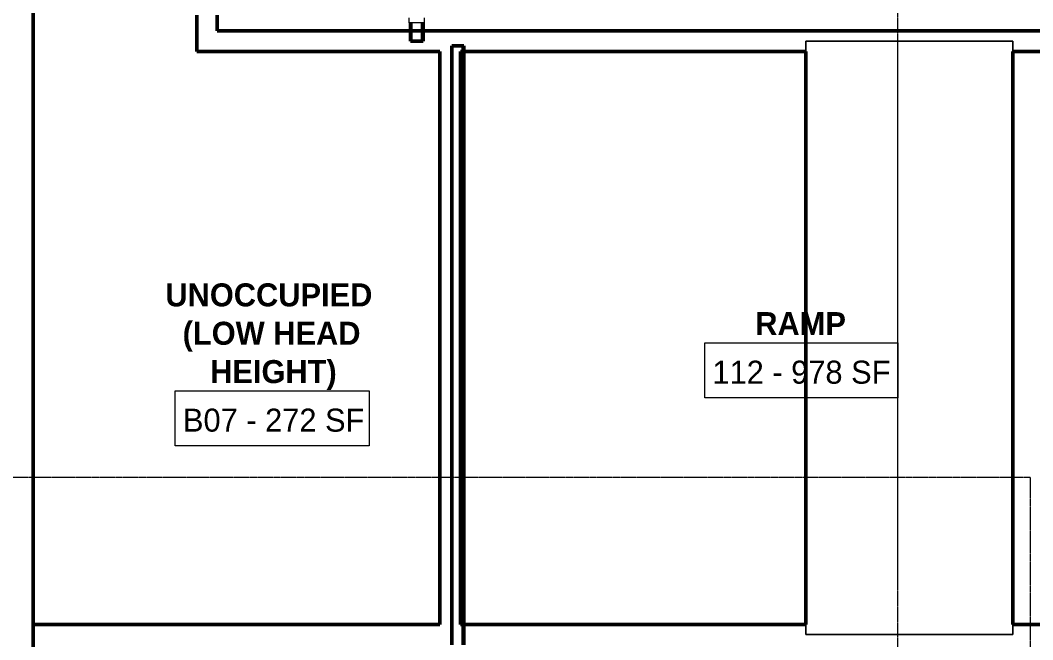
# Model space of a CAD drawing. Header units: inches. Extents: x -4218 to -1814, y 9706 to 12426.
# Drawn here: x -3824.3 to -3428.6, y 11545 to 11787.2 of the extents above; entities that cross this region are included whole.
import ezdxf

# ---------------------------------------------------------------- set-up
doc = ezdxf.new("R2010")
doc.units = ezdxf.units.IN
doc.header["$MEASUREMENT"] = 0
doc.linetypes.add('Aligning Line 1_8_', pattern=[0.25, 0.125, -0.125])
doc.linetypes.add('Grid Line 1_2_', pattern=[0.875, 0.5, -0.125, 0.125, -0.125])
for name, color, linetype, lineweight in [('A-ANNO-DIMS', 211, 'Continuous', 9), ('A-ANNO-DIMS-96', 211, 'Continuous', 9), ('A-AREA-IDEN', 2, 'Continuous', 9), ('A-DOOR-FRAM', 31, 'Continuous', 20), ('A-FLOR-3', 250, 'Continuous', 50), ('A-FLOR-MCUT-1', 10, 'Continuous', 13), ('A-WALL', 113, 'Continuous', 13), ('A-WALL-1', 10, 'Continuous', 13), ('A-WALL-3', 250, 'Continuous', 50), ('G-ANNO-SYMB-1', 147, 'Aligning Line 1_8_', 9), ('I-WALL-2', 2, 'Continuous', 50), ('S-FNDN-2', 250, 'Continuous', 50), ('S-GRID-1', 1, 'Grid Line 1_2_', 9)]:
    doc.layers.add(name, color=color, linetype=linetype, lineweight=lineweight)
doc.styles.add('Century Gothic', font='ufonts.com_century-gothic.ttf', dxfattribs={"height": 9})
doc.styles.add('Century Gothic_B', font='GOTHICB.TTF', dxfattribs={"height": 9})
doc.dimstyles.new('OD__1_8__Tol__', dxfattribs={"dimscale": 12, "dimtxt": 9.397514, "dimasz": 1, "dimexe": 0.75, "dimexo": 0.5, "dimgap": 0.125, "dimtad": 1, "dimdec": 3, "dimrnd": 0.125, "dimzin": 3, "dimdsep": 46, "dimlunit": 4, "dimtxsty": 'Century Gothic', "dimblk1": 'OBLIQUE', "dimblk2": 'OBLIQUE', "dimsah": 1, "dimcen": 0.09, "dimdle": 0.75, "dimazin": 0, "dimtfac": 1, "dimtdec": 4, "dimtix": 1, "dimtmove": 0, "dimatfit": 3, "dimfxl": 1, "dimtvp": 1, "dimtfill": 1, "dimfrac": 2, "dimtolj": 1, "dimtzin": 0, "dimarcsym": 2})

# ---------------------------------------------------------------- blocks, each defined once
blk = doc.blocks.new('DIMBLOCK13-FLOOR PLAN - BASEMENT')
at = {"layer": 'A-ANNO-DIMS-96'}
for p, q in [((-3045.16, 12098.19), (-3045.16, 9880.19)), ((-2832.12, 12089.19), (-3054.16, 12089.19)), ((-3045.16, 12089.19), (-2832.12, 12089.19)), ((-3813.32, 9889.19), (-3036.16, 9889.19)), ((-3045.16, 9889.19), (-3813.32, 9889.19))]:
    blk.add_line(p, q, dxfattribs=at)
at = {"layer": 'A-ANNO-DIMS-96', "lineweight": 50}
for p, q in [((-3045.16, 12089.19), (-3051.16, 12095.19)), ((-3045.16, 12089.19), (-3039.16, 12083.19)), ((-3045.16, 9889.19), (-3051.16, 9895.19)), ((-3045.16, 9889.19), (-3039.16, 9883.19))]:
    blk.add_line(p, q, dxfattribs=at)
at = {"layer": 'A-ANNO-DIMS-96', "color": 0, "insert": (-3058.19, 10966.44), "char_height": 9, "width": 54.5951, "attachment_point": 1, "rotation": 90, "line_spacing_factor": 0.984502, "style": 'Century Gothic', "bg_fill": 3, "box_fill_scale": 1.25, "bg_fill_color": 256, "bg_fill_true_color": 13158600, "bg_fill_transparency": 0}
blk.add_mtext('183\' - 4"', dxfattribs=at)
blk = doc.blocks.new('_Oblique')
at = {"color": 0, "linetype": 'ByBlock', "lineweight": -2}
blk.add_line((-0.5, -0.5), (0.5, 0.5), dxfattribs=at)

msp = doc.modelspace()

# ---------------------------------------------------------------- linework, layer by layer
at = {"layer": 'A-AREA-IDEN', "flags": 128}
msp.add_lwpolyline([(-3763.73402, 11642.34115), (-3687.96395, 11642.34115), (-3687.96395, 11620.84509), (-3763.73402, 11620.84509)], close=True, dxfattribs=at)
at = {"layer": 'A-WALL'}
for p, q in [((-3671.13624, 11778.9894), (-3671.13624, 11786.1769)), ((-3667.51124, 11778.9894), (-3667.51124, 11786.1769)), ((-3655.08346, 11542.9894), (-3655.08346, 11777.1769)), ((-3651.58346, 11542.9894), (-3651.58346, 11777.1769))]:
    msp.add_line(p, q, dxfattribs=at)
at = {"layer": 'I-WALL-2'}
for p, q in [((-3671.76124, 11786.1769), (-3671.76124, 11778.9894)), ((-3666.88624, 11778.9894), (-3666.88624, 11786.1769)), ((-3671.76124, 11778.9894), (-3666.88624, 11778.9894)), ((-3655.70846, 11777.1769), (-3655.70846, 11542.9894)), ((-3650.95846, 11777.1769), (-3655.70846, 11777.1769)), ((-3650.95846, 11542.9894), (-3650.95846, 11777.1769))]:
    msp.add_line(p, q, dxfattribs=at)

# ---------------------------------------------------------------- texts
at = {"layer": 'A-AREA-IDEN', "char_height": 9, "attachment_point": 1}
for s, insert, width, style in [('UNOCCUPIED', (-3767.61276, 11684.31875), 100.899, 'Century Gothic_B'), ('(LOW HEAD', (-3760.86276, 11669.31875), 84.84, 'Century Gothic_B'), ('HEIGHT)', (-3750.11276, 11654.31875), 58.782, 'Century Gothic_B'), ('B07 - 272 SF', (-3760.73402, 11635.34115), 84.234, 'Century Gothic')]:
    msp.add_mtext(s, dxfattribs=dict(at, insert=insert, width=width, style=style))

# ---------------------------------------------------------------- next in the draw order: dimensions: what is measured, and where the dimension line sits
at = {"layer": 'A-ANNO-DIMS'}
dim = msp.add_linear_dim(base=(-3045.15688, 9889.1894), p1=(-2826.12374, 12089.1894), p2=(-3819.32374, 9889.1894), angle=90, dimstyle='OD__1_8__Tol__', override={"dimpost": '<>', "dimfxl": 2413.803273}, dxfattribs=at)
dim.commit()
dim.dimension.update_dxf_attribs({"geometry": 'DIMBLOCK13-FLOOR PLAN - BASEMENT', "text_midpoint": (-3051.38326, 10989.1894)})

# ---------------------------------------------------------------- next in the draw order: linework, layer by layer
at = {"layer": 'A-AREA-IDEN', "flags": 128}
msp.add_lwpolyline([(-3556.80652, 11661.09705), (-3481.30101, 11661.09705), (-3481.30101, 11639.60099), (-3556.80652, 11639.60099)], close=True, dxfattribs=at)
at = {"layer": 'A-DOOR-FRAM'}
for p, q in [((-3672.26124, 11786.1769), (-3672.26124, 11788.1769)), ((-3666.51124, 11788.1769), (-3666.51124, 11786.1769)), ((-3666.51124, 11786.1769), (-3672.26124, 11786.1769))]:
    msp.add_line(p, q, dxfattribs=at)
at = {"layer": 'A-FLOR-3'}
for p, q in [((-3517.26572, 11774.9894), (-3517.26572, 11550.9894)), ((-3436.40505, 11550.9894), (-3436.40505, 11774.9894))]:
    msp.add_line(p, q, dxfattribs=at)
at = {"layer": 'A-FLOR-MCUT-1'}
for p, q in [((-3517.26572, 11778.9894), (-3517.26572, 11774.9894)), ((-3436.40505, 11778.9894), (-3517.26572, 11778.9894)), ((-3436.40505, 11774.9894), (-3436.40505, 11778.9894)), ((-3517.26572, 11550.9894), (-3517.26572, 11546.9894)), ((-3436.40505, 11546.9894), (-3436.40505, 11550.9894)), ((-3517.26572, 11546.9894), (-3481.32374, 11546.9894)), ((-3481.32374, 11546.9894), (-3436.40505, 11546.9894))]:
    msp.add_line(p, q, dxfattribs=at)
at = {"layer": 'A-WALL-1'}
for p, q in [((-3517.26572, 11774.9894), (-3517.26572, 11778.9894)), ((-3517.26572, 11778.9894), (-3436.40505, 11778.9894)), ((-3436.40505, 11778.9894), (-3436.40505, 11774.9894)), ((-3517.26572, 11546.9894), (-3517.26572, 11550.9894)), ((-3436.40505, 11550.9894), (-3436.40505, 11546.9894)), ((-3481.32374, 11546.9894), (-3517.26572, 11546.9894)), ((-3436.40505, 11546.9894), (-3481.32374, 11546.9894))]:
    msp.add_line(p, q, dxfattribs=at)
at = {"layer": 'A-WALL-3'}
for p, q in [((-3755.32374, 11789.1769), (-3755.32374, 11774.9894)), ((-3747.32374, 11782.9894), (-3747.32374, 11789.1769)), ((-3203.32374, 11782.9894), (-3747.32374, 11782.9894)), ((-3755.32374, 11774.9894), (-3747.32374, 11774.9894)), ((-3747.32374, 11774.9894), (-3660.32374, 11774.9894)), ((-3660.32374, 11774.9894), (-3660.32374, 11550.9894)), ((-3652.32374, 11774.9894), (-3517.26572, 11774.9894)), ((-3652.32374, 11550.9894), (-3652.32374, 11774.9894)), ((-3436.40505, 11774.9894), (-3203.32374, 11774.9894)), ((-3660.32374, 11550.9894), (-3819.32374, 11550.9894)), ((-3819.32374, 11550.9894), (-3819.32374, 11542.9894)), ((-3583.32374, 11550.9894), (-3652.32374, 11550.9894)), ((-3517.26572, 11550.9894), (-3583.32374, 11550.9894)), ((-3203.32374, 11550.9894), (-3436.40505, 11550.9894))]:
    msp.add_line(p, q, dxfattribs=at)
at = {"layer": 'G-ANNO-SYMB-1'}
for q in [(-3865.74625, 11608.39373), (-3429.66725, 11388.70658)]:
    msp.add_line((-3429.66725, 11608.39373), q, dxfattribs=at)
at = {"layer": 'S-FNDN-2'}
msp.add_line((-3819.32374, 9901.1894), (-3819.32374, 12077.1894), dxfattribs=at)
at = {"layer": 'S-GRID-1'}
msp.add_line((-3481.32374, 9836.17969), (-3481.32374, 12376.79045), dxfattribs=at)

# ---------------------------------------------------------------- next in the draw order: texts
at = {"layer": 'A-AREA-IDEN', "char_height": 9, "attachment_point": 1}
for s, insert, width, style in [('RAMP', (-3537.06321, 11673.0652), 43.329, 'Century Gothic_B'), ('112 - 978 SF', (-3553.80652, 11654.09705), 83.931, 'Century Gothic')]:
    msp.add_mtext(s, dxfattribs=dict(at, insert=insert, width=width, style=style))

doc.saveas('drawing.dxf')
